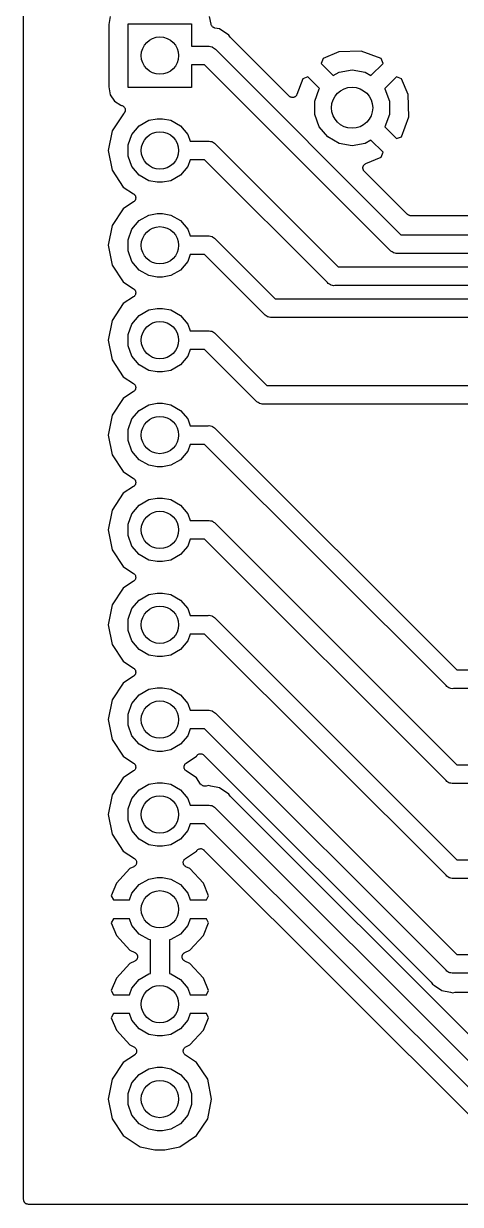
# Model space of a CAD drawing. Extents: x 137.1 to 186.2, y -96.2 to -47.4.
# Drawn here: x 137.07 to 148.76, y -96.23 to -64.61 of the extents above; entities that cross this region are included whole.
import ezdxf

# ---------------------------------------------------------------- set-up
doc = ezdxf.new("R2010")
doc.units = 0
doc.header["$MEASUREMENT"] = 0
doc.layers.add('BLACK', color=7, linetype='CONTINUOUS')

msp = doc.modelspace()

# ---------------------------------------------------------------- linework, layer by layer
at = {"layer": 'BLACK', "linetype": 'CONTINUOUS'}
for p, q in [((137.07, -96.1025), (137.07, -47.5725)), ((139.387, -64.4203), (139.346, -64.631)), ((142.086, -64.6296), (142.045, -64.4203)), ((139.346, -64.631), (139.346, -66.306)), ((139.866, -66.3185), (139.866, -64.6185)), ((139.866, -64.6185), (141.566, -64.6185)), ((141.566, -64.6185), (141.566, -65.2185)), ((142.089, -64.6374), (142.086, -64.6296)), ((142.09, -64.6457), (142.089, -64.6374)), ((142.097, -64.6578), (142.09, -64.6457)), ((142.102, -64.6707), (142.097, -64.6578)), ((142.108, -64.677), (142.102, -64.6707)), ((142.112, -64.6843), (142.108, -64.677)), ((142.122, -64.6935), (142.112, -64.6843)), ((142.131, -64.7039), (142.122, -64.6935)), ((142.139, -64.7079), (142.131, -64.7039)), ((142.145, -64.7134), (142.139, -64.7079)), ((142.158, -64.7184), (142.145, -64.7134)), ((142.17, -64.7251), (142.158, -64.7184)), ((142.178, -64.7264), (142.17, -64.7251)), ((142.186, -64.7294), (142.178, -64.7264)), ((142.312, -64.7545), (142.186, -64.7294)), ((142.563, -64.922), (142.312, -64.7545)), ((142.598, -64.9749), (142.563, -64.922)), ((142.607, -64.9839), (142.598, -64.9749)), ((142.614, -64.9941), (142.607, -64.9839)), ((143.423, -65.8028), (142.614, -64.9941)), ((141.566, -65.2185), (142.005, -65.2185)), ((142.005, -65.2185), (142.038, -65.2156)), ((142.038, -65.2156), (142.07, -65.2242)), ((142.07, -65.2242), (142.103, -65.23)), ((142.103, -65.23), (142.113, -65.2355)), ((142.113, -65.2355), (142.124, -65.2384)), ((142.124, -65.2384), (142.151, -65.2574)), ((142.151, -65.2574), (142.179, -65.274)), ((142.179, -65.274), (142.201, -65.2994)), ((142.201, -65.2994), (147.165, -70.2639)), ((145.502, -65.3697), (145.086, -65.5422)), ((146.104, -65.3474), (145.502, -65.3697)), ((146.635, -65.5449), (146.104, -65.3474)), ((141.913, -65.7185), (141.566, -65.7185)), ((141.566, -65.7185), (141.566, -66.3185)), ((146.877, -70.683), (141.913, -65.7185)), ((145.086, -65.5422), (145.034, -65.6807)), ((145.034, -65.6807), (145.356, -66.002)), ((146.364, -66.002), (146.686, -65.6807)), ((146.686, -65.6807), (146.635, -65.5449)), ((144.175, -66.555), (143.423, -65.8028)), ((143.423, -65.8028), (143.423, -65.8028)), ((144.675, -66.0399), (144.539, -66.0901)), ((144.986, -66.351), (144.675, -66.0399)), ((145.356, -66.002), (145.513, -65.9113)), ((145.513, -65.9113), (145.86, -65.8501)), ((145.86, -65.8501), (146.207, -65.9113)), ((146.207, -65.9113), (146.364, -66.002)), ((147.045, -66.0399), (146.734, -66.351)), ((147.183, -66.0911), (147.045, -66.0399)), ((139.346, -66.306), (139.387, -66.5167)), ((141.566, -66.3185), (139.866, -66.3185)), ((144.539, -66.0901), (144.384, -66.5094)), ((144.86, -66.6892), (144.981, -66.3578)), ((144.981, -66.3578), (144.986, -66.351)), ((146.734, -66.351), (146.739, -66.3578)), ((146.739, -66.3578), (146.86, -66.6892)), ((147.356, -66.5076), (147.183, -66.0911)), ((139.387, -66.5167), (139.5, -66.6847)), ((139.5, -66.6847), (139.668, -66.797)), ((144.188, -66.5642), (144.175, -66.555)), ((144.2, -66.5747), (144.188, -66.5642)), ((144.206, -66.5768), (144.2, -66.5747)), ((144.211, -66.5803), (144.206, -66.5768)), ((144.226, -66.5845), (144.211, -66.5803)), ((144.242, -66.5901), (144.226, -66.5845)), ((144.248, -66.5901), (144.242, -66.5901)), ((144.253, -66.5917), (144.248, -66.5901)), ((144.27, -66.5903), (144.253, -66.5917)), ((144.286, -66.5904), (144.27, -66.5903)), ((144.291, -66.5884), (144.286, -66.5904)), ((144.297, -66.5878), (144.291, -66.5884)), ((144.312, -66.581), (144.297, -66.5878)), ((144.327, -66.5756), (144.312, -66.581)), ((144.332, -66.5717), (144.327, -66.5756)), ((144.337, -66.5692), (144.332, -66.5717)), ((144.349, -66.5578), (144.337, -66.5692)), ((144.361, -66.5474), (144.349, -66.5578)), ((144.364, -66.5423), (144.361, -66.5474)), ((144.369, -66.538), (144.364, -66.5423)), ((144.375, -66.5233), (144.369, -66.538)), ((144.384, -66.5094), (144.375, -66.5233)), ((144.86, -67.0418), (144.86, -66.6892)), ((146.86, -66.6892), (146.86, -67.0418)), ((147.378, -67.1095), (147.356, -66.5076)), ((139.738, -67.0272), (139.437, -67.4786)), ((139.668, -66.797), (139.688, -66.8011)), ((139.688, -66.8011), (139.704, -66.8071)), ((139.704, -66.8071), (139.72, -66.8118)), ((139.72, -66.8118), (139.724, -66.8151)), ((139.724, -66.8151), (139.73, -66.8171)), ((139.73, -66.8171), (139.742, -66.8281)), ((139.746, -67.0198), (139.738, -67.0272)), ((139.742, -66.8281), (139.755, -66.8379)), ((139.759, -67.0094), (139.746, -67.0198)), ((139.755, -66.8379), (139.758, -66.8425)), ((139.758, -66.8425), (139.763, -66.8462)), ((139.762, -67.0046), (139.759, -67.0094)), ((139.766, -67.0008), (139.762, -67.0046)), ((139.763, -66.8462), (139.771, -66.8607)), ((139.773, -66.9859), (139.766, -67.0008)), ((139.771, -66.8607), (139.78, -66.8745)), ((139.782, -66.9717), (139.773, -66.9859)), ((139.78, -66.8745), (139.781, -66.88)), ((139.781, -66.88), (139.784, -66.8849)), ((139.783, -66.9662), (139.782, -66.9717)), ((139.786, -66.9612), (139.783, -66.9662)), ((139.784, -66.8849), (139.786, -66.9013)), ((139.786, -66.9013), (139.79, -66.9174)), ((139.787, -66.9447), (139.786, -66.9612)), ((139.791, -66.9285), (139.787, -66.9447)), ((139.79, -66.9174), (139.79, -66.9229)), ((139.79, -66.9229), (139.791, -66.9285)), ((140.161, -67.3473), (140.421, -67.1974)), ((140.421, -67.1974), (140.642, -67.1585)), ((140.642, -67.1585), (140.79, -67.1585)), ((140.79, -67.1585), (141.011, -67.1974)), ((141.011, -67.1974), (141.271, -67.3473)), ((144.981, -67.3732), (144.86, -67.0418)), ((146.86, -67.0418), (146.739, -67.3732)), ((147.181, -67.6409), (147.378, -67.1095)), ((139.437, -67.4786), (139.331, -68.0085)), ((139.866, -67.8586), (139.969, -67.5769)), ((139.969, -67.5769), (140.161, -67.3473)), ((141.271, -67.3473), (141.463, -67.5769)), ((141.463, -67.5769), (141.53, -67.7585)), ((145.207, -67.6434), (144.981, -67.3732)), ((145.513, -67.8197), (145.207, -67.6434)), ((146.739, -67.3732), (146.734, -67.38)), ((146.734, -67.38), (147.045, -67.6911)), ((147.045, -67.6911), (147.181, -67.6409)), ((139.866, -68.1584), (139.866, -67.8586)), ((141.53, -67.7585), (142.005, -67.7585)), ((142.005, -67.7585), (142.038, -67.7556)), ((142.038, -67.7556), (142.07, -67.7642)), ((142.07, -67.7642), (142.103, -67.77)), ((142.103, -67.77), (142.113, -67.7755)), ((142.113, -67.7755), (142.124, -67.7784)), ((142.124, -67.7784), (142.151, -67.7974)), ((142.151, -67.7974), (142.179, -67.814)), ((142.179, -67.814), (142.201, -67.8394)), ((142.201, -67.8394), (145.489, -71.1276)), ((145.86, -67.8809), (145.513, -67.8197)), ((146.207, -67.8197), (145.86, -67.8809)), ((146.364, -67.729), (146.207, -67.8197)), ((146.686, -68.0503), (146.364, -67.729)), ((139.331, -68.0085), (139.437, -68.5384)), ((139.969, -68.4401), (139.866, -68.1584)), ((141.53, -68.2585), (141.463, -68.4401)), ((141.913, -68.2585), (141.53, -68.2585)), ((145.201, -71.5467), (141.913, -68.2585)), ((146.226, -68.3579), (146.634, -68.1888)), ((146.634, -68.1888), (146.686, -68.0503)), ((139.437, -68.5384), (139.737, -68.9876)), ((140.161, -68.6697), (139.969, -68.4401)), ((141.463, -68.4401), (141.271, -68.6697)), ((146.148, -68.4863), (146.149, -68.4725)), ((146.15, -68.4944), (146.148, -68.4863)), ((146.149, -68.4587), (146.151, -68.4507)), ((146.149, -68.4725), (146.149, -68.4587)), ((146.151, -68.5028), (146.15, -68.4944)), ((146.151, -68.4507), (146.152, -68.4424)), ((146.156, -68.5156), (146.151, -68.5028)), ((146.152, -68.4424), (146.158, -68.4298)), ((146.16, -68.5289), (146.156, -68.5156)), ((146.158, -68.4298), (146.162, -68.4166)), ((146.164, -68.5358), (146.16, -68.5289)), ((146.162, -68.4166), (146.167, -68.41)), ((146.168, -68.5435), (146.164, -68.5358)), ((146.167, -68.41), (146.171, -68.4024)), ((146.177, -68.5537), (146.168, -68.5435)), ((146.171, -68.4024), (146.18, -68.3926)), ((146.185, -68.5651), (146.177, -68.5537)), ((146.18, -68.3926), (146.189, -68.3816)), ((147.338, -69.7187), (146.185, -68.5651)), ((146.189, -68.3816), (146.196, -68.3771)), ((146.196, -68.3771), (146.202, -68.3712)), ((146.202, -68.3712), (146.214, -68.3654)), ((146.214, -68.3654), (146.226, -68.3579)), ((140.421, -68.8196), (140.161, -68.6697)), ((140.642, -68.8585), (140.421, -68.8196)), ((140.79, -68.8585), (140.642, -68.8585)), ((141.011, -68.8196), (140.79, -68.8585)), ((141.271, -68.6697), (141.011, -68.8196)), ((139.737, -68.9876), (140.014, -69.1729)), ((140.014, -69.1729), (140.024, -69.1825)), ((140.024, -69.1825), (140.036, -69.1907)), ((140.036, -69.1907), (140.04, -69.1976)), ((140.04, -69.1976), (140.046, -69.2034)), ((140.046, -69.2034), (140.052, -69.2158)), ((140.052, -69.2158), (140.06, -69.2274)), ((140.06, -69.2274), (140.062, -69.2355)), ((140.062, -69.2355), (140.066, -69.243)), ((140.014, -69.3841), (139.737, -69.5694)), ((140.024, -69.3745), (140.014, -69.3841)), ((140.036, -69.3663), (140.024, -69.3745)), ((140.04, -69.3594), (140.036, -69.3663)), ((140.046, -69.3536), (140.04, -69.3594)), ((140.052, -69.3412), (140.046, -69.3536)), ((140.06, -69.3296), (140.052, -69.3412)), ((140.062, -69.3215), (140.06, -69.3296)), ((140.066, -69.314), (140.062, -69.3215)), ((140.066, -69.243), (140.067, -69.2567)), ((140.067, -69.3003), (140.066, -69.314)), ((140.067, -69.2567), (140.07, -69.2702)), ((140.07, -69.2868), (140.067, -69.3003)), ((140.07, -69.2702), (140.07, -69.2785)), ((140.07, -69.2785), (140.07, -69.2868)), ((139.737, -69.5694), (139.437, -70.0186)), ((140.161, -69.8873), (140.421, -69.7374)), ((140.421, -69.7374), (140.642, -69.6985)), ((140.642, -69.6985), (140.79, -69.6985)), ((140.79, -69.6985), (141.011, -69.7374)), ((141.011, -69.7374), (141.271, -69.8873)), ((147.343, -69.7219), (147.338, -69.7187)), ((147.347, -69.7262), (147.343, -69.7219)), ((147.361, -69.7345), (147.347, -69.7262)), ((147.375, -69.744), (147.361, -69.7345)), ((147.38, -69.7454), (147.375, -69.744)), ((147.385, -69.7482), (147.38, -69.7454)), ((147.401, -69.7511), (147.385, -69.7482)), ((147.417, -69.7554), (147.401, -69.7511)), ((147.423, -69.7549), (147.417, -69.7554)), ((147.428, -69.7559), (147.423, -69.7549)), ((151.872, -69.7559), (147.428, -69.7559)), ((139.437, -70.0186), (139.331, -70.5485)), ((139.866, -70.3986), (139.969, -70.1169)), ((139.969, -70.1169), (140.161, -69.8873)), ((141.271, -69.8873), (141.463, -70.1169)), ((141.463, -70.1169), (141.53, -70.2985)), ((139.866, -70.6984), (139.866, -70.3986)), ((141.53, -70.2985), (142.005, -70.2985)), ((142.005, -70.2985), (142.038, -70.2956)), ((142.038, -70.2956), (142.07, -70.3042)), ((142.07, -70.3042), (142.103, -70.31)), ((142.103, -70.31), (142.113, -70.3155)), ((142.113, -70.3155), (142.124, -70.3184)), ((142.124, -70.3184), (142.151, -70.3374)), ((142.151, -70.3374), (142.179, -70.354)), ((142.179, -70.354), (142.201, -70.3794)), ((142.201, -70.3794), (143.799, -71.9779)), ((147.165, -70.2639), (157.165, -70.2639)), ((139.331, -70.5485), (139.437, -71.0784)), ((139.969, -70.9801), (139.866, -70.6984)), ((141.53, -70.7985), (141.463, -70.9801)), ((141.913, -70.7985), (141.53, -70.7985)), ((143.511, -72.397), (141.913, -70.7985)), ((146.899, -70.7084), (146.877, -70.683)), ((146.927, -70.7249), (146.899, -70.7084)), ((146.954, -70.744), (146.927, -70.7249)), ((146.965, -70.7469), (146.954, -70.744)), ((146.975, -70.7524), (146.965, -70.7469)), ((147.008, -70.7582), (146.975, -70.7524)), ((147.04, -70.7668), (147.008, -70.7582)), ((147.073, -70.7639), (147.04, -70.7668)), ((157.073, -70.7639), (147.073, -70.7639)), ((139.437, -71.0784), (139.737, -71.5276)), ((140.161, -71.2097), (139.969, -70.9801)), ((141.463, -70.9801), (141.271, -71.2097)), ((145.489, -71.1276), (156.222, -71.1276)), ((140.421, -71.3596), (140.161, -71.2097)), ((140.642, -71.3985), (140.421, -71.3596)), ((140.79, -71.3985), (140.642, -71.3985)), ((141.011, -71.3596), (140.79, -71.3985)), ((141.271, -71.2097), (141.011, -71.3596)), ((139.737, -71.5276), (140.014, -71.7129)), ((140.014, -71.7129), (140.024, -71.7225)), ((140.024, -71.7225), (140.036, -71.7307)), ((140.036, -71.7307), (140.04, -71.7376)), ((140.04, -71.7376), (140.046, -71.7434)), ((140.046, -71.7434), (140.052, -71.7558)), ((140.052, -71.7558), (140.06, -71.7674)), ((140.06, -71.7674), (140.062, -71.7755)), ((145.222, -71.5721), (145.201, -71.5467)), ((145.251, -71.5886), (145.222, -71.5721)), ((145.278, -71.6077), (145.251, -71.5886)), ((145.289, -71.6106), (145.278, -71.6077)), ((145.299, -71.6161), (145.289, -71.6106)), ((145.331, -71.6219), (145.299, -71.6161)), ((145.363, -71.6305), (145.331, -71.6219)), ((145.396, -71.6276), (145.363, -71.6305)), ((156.222, -71.6276), (145.396, -71.6276)), ((140.014, -71.9241), (139.737, -72.1094)), ((140.024, -71.9145), (140.014, -71.9241)), ((140.036, -71.9063), (140.024, -71.9145)), ((140.04, -71.8994), (140.036, -71.9063)), ((140.046, -71.8936), (140.04, -71.8994)), ((140.052, -71.8812), (140.046, -71.8936)), ((140.06, -71.8696), (140.052, -71.8812)), ((140.062, -71.8615), (140.06, -71.8696)), ((140.062, -71.7755), (140.066, -71.783)), ((140.066, -71.854), (140.062, -71.8615)), ((140.066, -71.783), (140.067, -71.7967)), ((140.067, -71.8403), (140.066, -71.854)), ((140.067, -71.7967), (140.07, -71.8102)), ((140.07, -71.8268), (140.067, -71.8403)), ((140.07, -71.8102), (140.07, -71.8185)), ((140.07, -71.8185), (140.07, -71.8268)), ((143.799, -71.9779), (156.923, -71.9779)), ((139.737, -72.1094), (139.437, -72.5586)), ((140.161, -72.4273), (140.421, -72.2774)), ((140.421, -72.2774), (140.642, -72.2385)), ((140.642, -72.2385), (140.79, -72.2385)), ((140.79, -72.2385), (141.011, -72.2774)), ((141.011, -72.2774), (141.271, -72.4273)), ((143.533, -72.4224), (143.511, -72.397)), ((139.437, -72.5586), (139.331, -73.0885)), ((139.866, -72.9386), (139.969, -72.6569)), ((139.969, -72.6569), (140.161, -72.4273)), ((141.271, -72.4273), (141.463, -72.6569)), ((141.463, -72.6569), (141.53, -72.8385)), ((143.561, -72.4389), (143.533, -72.4224)), ((143.588, -72.458), (143.561, -72.4389)), ((143.599, -72.4609), (143.588, -72.458)), ((143.609, -72.4664), (143.599, -72.4609)), ((143.642, -72.4722), (143.609, -72.4664)), ((143.674, -72.4808), (143.642, -72.4722)), ((143.707, -72.4779), (143.674, -72.4808)), ((157.016, -72.4779), (143.707, -72.4779)), ((139.866, -73.2384), (139.866, -72.9386)), ((141.53, -72.8385), (142.005, -72.8385)), ((142.005, -72.8385), (142.038, -72.8356)), ((142.038, -72.8356), (142.07, -72.8442)), ((142.07, -72.8442), (142.103, -72.85)), ((142.103, -72.85), (142.113, -72.8555)), ((142.113, -72.8555), (142.124, -72.8584)), ((142.124, -72.8584), (142.151, -72.8774)), ((142.151, -72.8774), (142.179, -72.894)), ((142.179, -72.894), (142.201, -72.9194)), ((142.201, -72.9194), (143.58, -74.299)), ((139.331, -73.0885), (139.437, -73.6184)), ((139.969, -73.5201), (139.866, -73.2384)), ((141.53, -73.3385), (141.463, -73.5201)), ((141.913, -73.3385), (141.53, -73.3385)), ((143.292, -74.7181), (141.913, -73.3385)), ((139.437, -73.6184), (139.737, -74.0676)), ((140.161, -73.7497), (139.969, -73.5201)), ((141.463, -73.5201), (141.271, -73.7497)), ((140.421, -73.8996), (140.161, -73.7497)), ((140.642, -73.9385), (140.421, -73.8996)), ((140.79, -73.9385), (140.642, -73.9385)), ((141.011, -73.8996), (140.79, -73.9385)), ((141.271, -73.7497), (141.011, -73.8996)), ((139.737, -74.0676), (140.014, -74.2529)), ((140.014, -74.2529), (140.024, -74.2625)), ((140.024, -74.2625), (140.036, -74.2707)), ((140.036, -74.2707), (140.04, -74.2776)), ((140.04, -74.2776), (140.046, -74.2834)), ((140.046, -74.2834), (140.052, -74.2958)), ((140.052, -74.2958), (140.06, -74.3074)), ((143.58, -74.299), (157.736, -74.299)), ((140.014, -74.4641), (139.737, -74.6494)), ((140.024, -74.4545), (140.014, -74.4641)), ((140.036, -74.4463), (140.024, -74.4545)), ((140.04, -74.4394), (140.036, -74.4463)), ((140.046, -74.4336), (140.04, -74.4394)), ((140.052, -74.4212), (140.046, -74.4336)), ((140.06, -74.4096), (140.052, -74.4212)), ((140.06, -74.3074), (140.062, -74.3155)), ((140.062, -74.4015), (140.06, -74.4096)), ((140.062, -74.3155), (140.066, -74.323)), ((140.066, -74.394), (140.062, -74.4015)), ((140.066, -74.323), (140.067, -74.3367)), ((140.067, -74.3803), (140.066, -74.394)), ((140.067, -74.3367), (140.07, -74.3502)), ((140.07, -74.3668), (140.067, -74.3803)), ((140.07, -74.3502), (140.07, -74.3585)), ((140.07, -74.3585), (140.07, -74.3668)), ((139.737, -74.6494), (139.437, -75.0986)), ((140.161, -74.9673), (140.421, -74.8174)), ((140.421, -74.8174), (140.642, -74.7785)), ((140.642, -74.7785), (140.79, -74.7785)), ((140.79, -74.7785), (141.011, -74.8174)), ((141.011, -74.8174), (141.271, -74.9673)), ((143.314, -74.7435), (143.292, -74.7181)), ((143.342, -74.76), (143.314, -74.7435)), ((143.37, -74.7791), (143.342, -74.76)), ((143.38, -74.782), (143.37, -74.7791)), ((143.39, -74.7875), (143.38, -74.782)), ((143.423, -74.7933), (143.39, -74.7875)), ((143.455, -74.8019), (143.423, -74.7933)), ((143.488, -74.799), (143.455, -74.8019)), ((157.736, -74.799), (143.488, -74.799)), ((139.437, -75.0986), (139.331, -75.6285)), ((139.866, -75.4786), (139.969, -75.1969)), ((139.969, -75.1969), (140.161, -74.9673)), ((141.271, -74.9673), (141.463, -75.1969)), ((141.463, -75.1969), (141.53, -75.3785)), ((139.866, -75.7784), (139.866, -75.4786)), ((141.53, -75.3785), (142.005, -75.3785)), ((142.005, -75.3785), (142.038, -75.3756)), ((142.038, -75.3756), (142.07, -75.3842)), ((142.07, -75.3842), (142.103, -75.39)), ((142.103, -75.39), (142.113, -75.3955)), ((142.113, -75.3955), (142.124, -75.3984)), ((142.124, -75.3984), (142.151, -75.4175)), ((142.151, -75.4175), (142.179, -75.434)), ((142.179, -75.434), (142.201, -75.4594)), ((142.201, -75.4594), (148.66, -81.919)), ((139.331, -75.6285), (139.437, -76.1584)), ((139.969, -76.0601), (139.866, -75.7784)), ((141.53, -75.8785), (141.463, -76.0601)), ((141.913, -75.8785), (141.53, -75.8785)), ((148.372, -82.3381), (141.913, -75.8785)), ((139.437, -76.1584), (139.737, -76.6076)), ((140.161, -76.2897), (139.969, -76.0601)), ((141.463, -76.0601), (141.271, -76.2897)), ((140.421, -76.4396), (140.161, -76.2897)), ((140.642, -76.4785), (140.421, -76.4396)), ((140.79, -76.4785), (140.642, -76.4785)), ((141.011, -76.4396), (140.79, -76.4785)), ((141.271, -76.2897), (141.011, -76.4396)), ((139.737, -76.6076), (140.014, -76.7929)), ((140.014, -76.7929), (140.024, -76.8025)), ((140.024, -76.8025), (140.036, -76.8107)), ((140.036, -76.8107), (140.04, -76.8176)), ((140.04, -76.8176), (140.046, -76.8234)), ((140.046, -76.8234), (140.052, -76.8358)), ((140.014, -77.0041), (139.737, -77.1894)), ((140.024, -76.9945), (140.014, -77.0041)), ((140.036, -76.9863), (140.024, -76.9945)), ((140.04, -76.9794), (140.036, -76.9863)), ((140.046, -76.9736), (140.04, -76.9794)), ((140.052, -76.9612), (140.046, -76.9736)), ((140.052, -76.8358), (140.06, -76.8474)), ((140.06, -76.9496), (140.052, -76.9612)), ((140.06, -76.8474), (140.062, -76.8555)), ((140.062, -76.9415), (140.06, -76.9496)), ((140.062, -76.8555), (140.066, -76.863)), ((140.066, -76.934), (140.062, -76.9415)), ((140.066, -76.863), (140.067, -76.8767)), ((140.067, -76.9203), (140.066, -76.934)), ((140.067, -76.8767), (140.07, -76.8902)), ((140.07, -76.9068), (140.067, -76.9203)), ((140.07, -76.8902), (140.07, -76.8985)), ((140.07, -76.8985), (140.07, -76.9068)), ((139.737, -77.1894), (139.437, -77.6386)), ((140.161, -77.5073), (140.421, -77.3574)), ((140.421, -77.3574), (140.642, -77.3185)), ((140.642, -77.3185), (140.79, -77.3185)), ((140.79, -77.3185), (141.011, -77.3574)), ((141.011, -77.3574), (141.271, -77.5073)), ((139.437, -77.6386), (139.331, -78.1685)), ((139.866, -78.0186), (139.969, -77.7369)), ((139.969, -77.7369), (140.161, -77.5073)), ((141.271, -77.5073), (141.463, -77.7369)), ((141.463, -77.7369), (141.53, -77.9185)), ((139.866, -78.3184), (139.866, -78.0186)), ((141.53, -77.9185), (142.005, -77.9185)), ((142.005, -77.9185), (142.038, -77.9156)), ((142.038, -77.9156), (142.07, -77.9242)), ((142.07, -77.9242), (142.103, -77.93)), ((142.103, -77.93), (142.113, -77.9355)), ((142.113, -77.9355), (142.124, -77.9384)), ((142.124, -77.9384), (142.151, -77.9574)), ((142.151, -77.9574), (142.179, -77.974)), ((142.179, -77.974), (142.201, -77.9994)), ((142.201, -77.9994), (148.66, -84.459)), ((139.331, -78.1685), (139.437, -78.6984)), ((139.969, -78.6001), (139.866, -78.3184)), ((139.437, -78.6984), (139.737, -79.1476)), ((140.161, -78.8297), (139.969, -78.6001)), ((141.463, -78.6001), (141.271, -78.8297)), ((141.53, -78.4185), (141.463, -78.6001)), ((141.913, -78.4185), (141.53, -78.4185)), ((148.372, -84.8781), (141.913, -78.4185)), ((140.421, -78.9796), (140.161, -78.8297)), ((140.642, -79.0185), (140.421, -78.9796)), ((140.79, -79.0185), (140.642, -79.0185)), ((141.011, -78.9796), (140.79, -79.0185)), ((141.271, -78.8297), (141.011, -78.9796)), ((139.737, -79.1476), (140.014, -79.3329)), ((140.014, -79.3329), (140.024, -79.3425)), ((140.024, -79.3425), (140.036, -79.3507)), ((140.036, -79.3507), (140.04, -79.3576)), ((140.04, -79.3576), (140.046, -79.3634)), ((140.014, -79.5441), (139.737, -79.7294)), ((140.024, -79.5345), (140.014, -79.5441)), ((140.036, -79.5263), (140.024, -79.5345)), ((140.04, -79.5194), (140.036, -79.5263)), ((140.046, -79.5136), (140.04, -79.5194)), ((140.046, -79.3634), (140.052, -79.3758)), ((140.052, -79.5012), (140.046, -79.5136)), ((140.052, -79.3758), (140.06, -79.3874)), ((140.06, -79.4896), (140.052, -79.5012)), ((140.06, -79.3874), (140.062, -79.3955)), ((140.062, -79.4815), (140.06, -79.4896)), ((140.062, -79.3955), (140.066, -79.403)), ((140.066, -79.474), (140.062, -79.4815)), ((140.066, -79.403), (140.067, -79.4167)), ((140.067, -79.4603), (140.066, -79.474)), ((140.067, -79.4167), (140.07, -79.4302)), ((140.07, -79.4468), (140.067, -79.4603)), ((140.07, -79.4302), (140.07, -79.4385)), ((140.07, -79.4385), (140.07, -79.4468)), ((139.737, -79.7294), (139.437, -80.1786)), ((140.161, -80.0473), (140.421, -79.8974)), ((140.421, -79.8974), (140.642, -79.8585)), ((140.642, -79.8585), (140.79, -79.8585)), ((140.79, -79.8585), (141.011, -79.8974)), ((141.011, -79.8974), (141.271, -80.0473)), ((139.437, -80.1786), (139.331, -80.7085)), ((139.866, -80.5586), (139.969, -80.2769)), ((139.969, -80.2769), (140.161, -80.0473)), ((141.271, -80.0473), (141.463, -80.2769)), ((141.463, -80.2769), (141.53, -80.4585)), ((139.866, -80.8584), (139.866, -80.5586)), ((141.53, -80.4585), (142.005, -80.4585)), ((142.005, -80.4585), (142.038, -80.4556)), ((142.038, -80.4556), (142.07, -80.4642)), ((142.07, -80.4642), (142.103, -80.47)), ((142.103, -80.47), (142.113, -80.4755)), ((142.113, -80.4755), (142.124, -80.4784)), ((142.124, -80.4784), (142.151, -80.4975)), ((142.151, -80.4975), (142.179, -80.514)), ((142.179, -80.514), (142.201, -80.5394)), ((142.201, -80.5394), (148.66, -86.999)), ((139.331, -80.7085), (139.437, -81.2384)), ((139.969, -81.1401), (139.866, -80.8584)), ((139.437, -81.2384), (139.737, -81.6876)), ((140.161, -81.3697), (139.969, -81.1401)), ((141.463, -81.1401), (141.271, -81.3697)), ((141.53, -80.9585), (141.463, -81.1401)), ((141.913, -80.9585), (141.53, -80.9585)), ((148.372, -87.4181), (141.913, -80.9585)), ((140.421, -81.5196), (140.161, -81.3697)), ((140.642, -81.5585), (140.421, -81.5196)), ((140.79, -81.5585), (140.642, -81.5585)), ((141.011, -81.5196), (140.79, -81.5585)), ((141.271, -81.3697), (141.011, -81.5196)), ((139.737, -81.6876), (140.014, -81.8729)), ((140.014, -81.8729), (140.024, -81.8825)), ((140.024, -81.8825), (140.036, -81.8907)), ((140.014, -82.0841), (139.737, -82.2694)), ((140.024, -82.0745), (140.014, -82.0841)), ((140.036, -82.0663), (140.024, -82.0745)), ((140.036, -81.8907), (140.04, -81.8976)), ((140.04, -82.0594), (140.036, -82.0663)), ((140.04, -81.8976), (140.046, -81.9034)), ((140.046, -82.0536), (140.04, -82.0594)), ((140.046, -81.9034), (140.052, -81.9158)), ((140.052, -82.0412), (140.046, -82.0536)), ((140.052, -81.9158), (140.06, -81.9274)), ((140.06, -82.0296), (140.052, -82.0412)), ((140.06, -81.9274), (140.062, -81.9355)), ((140.062, -82.0215), (140.06, -82.0296)), ((140.062, -81.9355), (140.066, -81.943)), ((140.066, -82.014), (140.062, -82.0215)), ((140.066, -81.943), (140.067, -81.9567)), ((140.067, -82.0003), (140.066, -82.014)), ((140.067, -81.9567), (140.07, -81.9702)), ((140.07, -81.9868), (140.067, -82.0003)), ((140.07, -81.9702), (140.07, -81.9785)), ((140.07, -81.9785), (140.07, -81.9868)), ((148.66, -81.919), (157.736, -81.919)), ((139.737, -82.2694), (139.437, -82.7186)), ((140.161, -82.5873), (140.421, -82.4374)), ((140.421, -82.4374), (140.642, -82.3985)), ((140.642, -82.3985), (140.79, -82.3985)), ((140.79, -82.3985), (141.011, -82.4374)), ((141.011, -82.4374), (141.271, -82.5873)), ((148.394, -82.3635), (148.372, -82.3381)), ((148.422, -82.38), (148.394, -82.3635)), ((148.45, -82.3991), (148.422, -82.38)), ((148.46, -82.402), (148.45, -82.3991)), ((148.47, -82.4075), (148.46, -82.402)), ((148.503, -82.4133), (148.47, -82.4075)), ((148.535, -82.4219), (148.503, -82.4133)), ((148.568, -82.419), (148.535, -82.4219)), ((157.736, -82.419), (148.568, -82.419)), ((139.437, -82.7186), (139.331, -83.2485)), ((139.866, -83.0986), (139.969, -82.8169)), ((139.969, -82.8169), (140.161, -82.5873)), ((141.271, -82.5873), (141.463, -82.8169)), ((141.463, -82.8169), (141.53, -82.9985)), ((139.866, -83.3984), (139.866, -83.0986)), ((141.53, -82.9985), (142.005, -82.9985)), ((142.005, -82.9985), (142.038, -82.9956)), ((142.038, -82.9956), (142.07, -83.0042)), ((142.07, -83.0042), (142.103, -83.01)), ((142.103, -83.01), (142.113, -83.0155)), ((142.113, -83.0155), (142.124, -83.0184)), ((142.124, -83.0184), (142.151, -83.0374)), ((142.151, -83.0374), (142.179, -83.054)), ((142.179, -83.054), (142.201, -83.0794)), ((142.201, -83.0794), (148.66, -89.539)), ((139.331, -83.2485), (139.437, -83.7784)), ((139.969, -83.6801), (139.866, -83.3984)), ((139.437, -83.7784), (139.737, -84.2276)), ((140.161, -83.9097), (139.969, -83.6801)), ((141.463, -83.6801), (141.271, -83.9097)), ((141.53, -83.4985), (141.463, -83.6801)), ((141.913, -83.4985), (141.53, -83.4985)), ((148.372, -89.9581), (141.913, -83.4985)), ((140.421, -84.0596), (140.161, -83.9097)), ((140.642, -84.0985), (140.421, -84.0596)), ((140.79, -84.0985), (140.642, -84.0985)), ((141.011, -84.0596), (140.79, -84.0985)), ((141.271, -83.9097), (141.011, -84.0596)), ((139.737, -84.2276), (140.014, -84.4129)), ((140.014, -84.4129), (140.024, -84.4225)), ((141.408, -84.4225), (141.418, -84.4129)), ((141.418, -84.4129), (141.695, -84.2276)), ((141.695, -84.2276), (141.701, -84.2194)), ((141.701, -84.2194), (141.702, -84.2183)), ((141.702, -84.2171), (141.717, -84.2024)), ((141.702, -84.2183), (141.702, -84.2171)), ((141.717, -84.2024), (141.731, -84.1875)), ((141.731, -84.1875), (141.732, -84.1869)), ((141.732, -84.1869), (141.733, -84.1859)), ((141.733, -84.1859), (141.752, -84.1771)), ((141.752, -84.1771), (141.771, -84.168)), ((141.771, -84.168), (141.772, -84.1678)), ((141.772, -84.1678), (141.773, -84.1672)), ((141.773, -84.1672), (141.794, -84.1654)), ((141.794, -84.1654), (141.814, -84.1632)), ((141.814, -84.1632), (141.816, -84.1635)), ((141.816, -84.1635), (141.817, -84.1634)), ((141.817, -84.1634), (141.837, -84.1688)), ((141.837, -84.1688), (141.857, -84.1737)), ((141.857, -84.1737), (141.858, -84.1745)), ((141.858, -84.1745), (141.86, -84.1748)), ((141.86, -84.1748), (141.877, -84.1867)), ((141.877, -84.1867), (141.894, -84.1982)), ((141.894, -84.1982), (141.895, -84.1993)), ((141.895, -84.1993), (141.896, -84.2001)), ((141.896, -84.2001), (147.959, -90.2634)), ((140.014, -84.6241), (139.737, -84.8094)), ((140.024, -84.6145), (140.014, -84.6241)), ((140.024, -84.4225), (140.036, -84.4307)), ((140.036, -84.6063), (140.024, -84.6145)), ((140.036, -84.4307), (140.04, -84.4376)), ((140.04, -84.5994), (140.036, -84.6063)), ((140.04, -84.4376), (140.046, -84.4434)), ((140.046, -84.5936), (140.04, -84.5994)), ((140.046, -84.4434), (140.052, -84.4558)), ((140.052, -84.5812), (140.046, -84.5936)), ((140.052, -84.4558), (140.06, -84.4674)), ((140.06, -84.5696), (140.052, -84.5812)), ((140.06, -84.4674), (140.062, -84.4755)), ((140.062, -84.5615), (140.06, -84.5696)), ((140.062, -84.4755), (140.066, -84.483)), ((140.066, -84.554), (140.062, -84.5615)), ((140.066, -84.483), (140.067, -84.4967)), ((140.067, -84.5403), (140.066, -84.554)), ((140.067, -84.4967), (140.07, -84.5102)), ((140.07, -84.5268), (140.067, -84.5403)), ((140.07, -84.5102), (140.07, -84.5185)), ((140.07, -84.5185), (140.07, -84.5268)), ((141.362, -84.5102), (141.365, -84.4967)), ((141.362, -84.5185), (141.362, -84.5102)), ((141.362, -84.5268), (141.362, -84.5185)), ((141.365, -84.5403), (141.362, -84.5268)), ((141.365, -84.4967), (141.366, -84.483)), ((141.366, -84.554), (141.365, -84.5403)), ((141.366, -84.483), (141.37, -84.4755)), ((141.37, -84.5615), (141.366, -84.554)), ((141.37, -84.4755), (141.372, -84.4674)), ((141.372, -84.5696), (141.37, -84.5615)), ((141.372, -84.4674), (141.38, -84.4558)), ((141.38, -84.5812), (141.372, -84.5696)), ((141.38, -84.4558), (141.386, -84.4434)), ((141.386, -84.5936), (141.38, -84.5812)), ((141.386, -84.4434), (141.392, -84.4376)), ((141.392, -84.5994), (141.386, -84.5936)), ((141.392, -84.4376), (141.396, -84.4307)), ((141.396, -84.6063), (141.392, -84.5994)), ((141.396, -84.4307), (141.408, -84.4225)), ((141.408, -84.6145), (141.396, -84.6063)), ((141.418, -84.6241), (141.408, -84.6145)), ((141.695, -84.8094), (141.418, -84.6241)), ((148.66, -84.459), (157.736, -84.459)), ((139.737, -84.8094), (139.437, -85.2586)), ((140.161, -85.1273), (140.421, -84.9774)), ((140.421, -84.9774), (140.642, -84.9385)), ((140.642, -84.9385), (140.79, -84.9385)), ((140.79, -84.9385), (141.011, -84.9774)), ((141.011, -84.9774), (141.271, -85.1273)), ((141.805, -84.9741), (141.695, -84.8094)), ((141.817, -84.987), (141.805, -84.9741)), ((141.829, -85.0008), (141.817, -84.987)), ((141.833, -85.0029), (141.829, -85.0008)), ((141.836, -85.0059), (141.833, -85.0029)), ((141.852, -85.0139), (141.836, -85.0059)), ((141.867, -85.0228), (141.852, -85.0139)), ((141.871, -85.0236), (141.867, -85.0228)), ((141.875, -85.0254), (141.871, -85.0236)), ((141.893, -85.0274), (141.875, -85.0254)), ((141.911, -85.0305), (141.893, -85.0274)), ((141.929, -85.0305), (141.911, -85.0305)), ((141.941, -85.0283), (141.929, -85.0305)), ((141.954, -85.0281), (141.941, -85.0283)), ((142.016, -85.0157), (141.954, -85.0281)), ((142.079, -85.0281), (142.016, -85.0157)), ((142.312, -85.0745), (142.079, -85.0281)), ((142.079, -85.0281), (142.079, -85.0281)), ((148.394, -84.9035), (148.372, -84.8781)), ((148.422, -84.92), (148.394, -84.9035)), ((148.45, -84.9391), (148.422, -84.92)), ((148.46, -84.942), (148.45, -84.9391)), ((148.47, -84.9475), (148.46, -84.942)), ((148.503, -84.9533), (148.47, -84.9475)), ((148.535, -84.9619), (148.503, -84.9533)), ((148.568, -84.959), (148.535, -84.9619)), ((157.736, -84.959), (148.568, -84.959)), ((139.437, -85.2586), (139.331, -85.7885)), ((139.866, -85.6386), (139.969, -85.3569)), ((139.969, -85.3569), (140.161, -85.1273)), ((141.271, -85.1273), (141.463, -85.3569)), ((141.463, -85.3569), (141.53, -85.5385)), ((142.563, -85.242), (142.312, -85.0745)), ((142.598, -85.2949), (142.563, -85.242)), ((142.607, -85.3039), (142.598, -85.2949)), ((142.614, -85.3141), (142.607, -85.3039)), ((150.116, -92.8163), (142.614, -85.3141)), ((139.866, -85.9384), (139.866, -85.6386)), ((141.53, -85.5385), (142.005, -85.5385)), ((142.005, -85.5385), (142.038, -85.5356)), ((142.038, -85.5356), (142.07, -85.5442)), ((142.07, -85.5442), (142.103, -85.55)), ((142.103, -85.55), (142.113, -85.5555)), ((142.113, -85.5555), (142.124, -85.5584)), ((142.124, -85.5584), (142.151, -85.5774)), ((142.151, -85.5774), (142.179, -85.594)), ((142.179, -85.594), (142.201, -85.6194)), ((142.201, -85.6194), (149.943, -93.3615)), ((139.331, -85.7885), (139.437, -86.3184)), ((139.969, -86.2201), (139.866, -85.9384)), ((140.161, -86.4497), (139.969, -86.2201)), ((141.463, -86.2201), (141.271, -86.4497)), ((141.53, -86.0385), (141.463, -86.2201)), ((141.913, -86.0385), (141.53, -86.0385)), ((149.655, -93.7806), (141.913, -86.0385)), ((139.437, -86.3184), (139.737, -86.7676)), ((140.421, -86.5996), (140.161, -86.4497)), ((140.642, -86.6385), (140.421, -86.5996)), ((141.011, -86.5996), (140.79, -86.6385)), ((141.271, -86.4497), (141.011, -86.5996)), ((139.737, -86.7676), (140.035, -86.9667)), ((140.79, -86.6385), (140.642, -86.6385)), ((141.397, -86.9667), (141.695, -86.7676)), ((141.695, -86.7676), (141.701, -86.7594)), ((141.701, -86.7594), (141.702, -86.7583)), ((141.702, -86.7571), (141.717, -86.7424)), ((141.702, -86.7583), (141.702, -86.7571)), ((141.717, -86.7424), (141.731, -86.7275)), ((141.731, -86.7275), (141.732, -86.7269)), ((141.732, -86.7269), (141.733, -86.7259)), ((141.733, -86.7259), (141.752, -86.7171)), ((141.752, -86.7171), (141.771, -86.708)), ((141.771, -86.708), (141.772, -86.7078)), ((141.772, -86.7078), (141.773, -86.7072)), ((141.773, -86.7072), (141.794, -86.7054)), ((141.794, -86.7054), (141.814, -86.7032)), ((141.814, -86.7032), (141.816, -86.7035)), ((141.816, -86.7035), (141.817, -86.7034)), ((141.817, -86.7034), (141.837, -86.7088)), ((141.837, -86.7088), (141.857, -86.7137)), ((141.857, -86.7137), (141.858, -86.7145)), ((141.858, -86.7145), (141.86, -86.7148)), ((141.86, -86.7148), (141.877, -86.7267)), ((141.877, -86.7267), (141.894, -86.7382)), ((141.894, -86.7382), (141.895, -86.7393)), ((141.895, -86.7393), (141.896, -86.7401)), ((141.896, -86.7401), (149.242, -94.0859)), ((139.911, -87.2375), (139.553, -87.6307)), ((140.018, -87.1873), (139.911, -87.2375)), ((140.019, -87.1866), (140.018, -87.1873)), ((140.021, -87.1862), (140.019, -87.1866)), ((140.037, -87.1739), (140.021, -87.1862)), ((140.035, -86.9667), (140.036, -86.9676)), ((140.036, -86.9676), (140.037, -86.9681)), ((140.037, -86.9681), (140.052, -86.9828)), ((140.055, -87.1619), (140.037, -87.1739)), ((140.052, -86.9828), (140.067, -86.9972)), ((140.056, -87.1602), (140.055, -87.1609)), ((140.055, -87.1609), (140.055, -87.1619)), ((140.068, -87.1428), (140.056, -87.1602)), ((140.067, -86.9972), (140.067, -86.9983)), ((140.067, -86.9983), (140.068, -86.9992)), ((140.068, -86.9992), (140.077, -87.0181)), ((140.08, -87.1257), (140.068, -87.1428)), ((140.077, -87.0181), (140.086, -87.0368)), ((140.081, -87.1235), (140.08, -87.1245)), ((140.08, -87.1245), (140.08, -87.1257)), ((140.086, -87.1032), (140.081, -87.1235)), ((140.086, -87.0368), (140.087, -87.038)), ((140.091, -87.0831), (140.086, -87.1032)), ((140.087, -87.038), (140.087, -87.0391)), ((140.087, -87.0391), (140.089, -87.0599)), ((140.089, -87.0599), (140.091, -87.0806)), ((140.091, -87.0806), (140.091, -87.0818)), ((140.091, -87.0818), (140.091, -87.0831)), ((141.341, -87.0806), (141.343, -87.0599)), ((141.341, -87.0818), (141.341, -87.0806)), ((141.341, -87.0831), (141.341, -87.0818)), ((141.346, -87.1032), (141.341, -87.0831)), ((141.343, -87.0599), (141.345, -87.0391)), ((141.345, -87.038), (141.346, -87.0368)), ((141.345, -87.0391), (141.345, -87.038)), ((141.346, -87.0368), (141.355, -87.0181)), ((141.351, -87.1235), (141.346, -87.1032)), ((141.352, -87.1245), (141.351, -87.1235)), ((141.352, -87.1257), (141.352, -87.1245)), ((141.364, -87.1428), (141.352, -87.1257)), ((141.355, -87.0181), (141.364, -86.9992)), ((141.364, -86.9992), (141.365, -86.9983)), ((141.376, -87.1602), (141.364, -87.1428)), ((141.365, -86.9972), (141.38, -86.9828)), ((141.365, -86.9983), (141.365, -86.9972)), ((141.377, -87.1609), (141.376, -87.1602)), ((141.377, -87.1619), (141.377, -87.1609)), ((141.395, -87.1739), (141.377, -87.1619)), ((141.38, -86.9828), (141.395, -86.9681)), ((141.395, -86.9681), (141.396, -86.9676)), ((141.411, -87.1862), (141.395, -87.1739)), ((141.396, -86.9676), (141.397, -86.9667)), ((141.413, -87.1866), (141.411, -87.1862)), ((141.414, -87.1873), (141.413, -87.1866)), ((141.521, -87.2375), (141.414, -87.1873)), ((141.879, -87.6307), (141.521, -87.2375)), ((148.66, -86.999), (157.736, -86.999)), ((140.161, -87.6673), (140.421, -87.5174)), ((140.421, -87.5174), (140.642, -87.4785)), ((140.642, -87.4785), (140.79, -87.4785)), ((140.79, -87.4785), (141.011, -87.5174)), ((141.011, -87.5174), (141.271, -87.6673)), ((148.394, -87.4435), (148.372, -87.4181)), ((148.422, -87.46), (148.394, -87.4435)), ((148.45, -87.4791), (148.422, -87.46)), ((148.46, -87.482), (148.45, -87.4791)), ((148.47, -87.4875), (148.46, -87.482)), ((148.503, -87.4933), (148.47, -87.4875)), ((148.535, -87.5019), (148.503, -87.4933)), ((148.568, -87.499), (148.535, -87.5019)), ((157.736, -87.499), (148.568, -87.499)), ((139.553, -87.6307), (139.415, -87.9651)), ((139.904, -88.0745), (139.969, -87.8969)), ((139.969, -87.8969), (140.161, -87.6673)), ((141.271, -87.6673), (141.463, -87.8969)), ((141.463, -87.8969), (141.528, -88.0745)), ((142.017, -87.9651), (141.879, -87.6307)), ((139.415, -87.9651), (139.472, -88.0745)), ((139.472, -88.0745), (139.904, -88.0745)), ((141.528, -88.0745), (141.96, -88.0745)), ((141.96, -88.0745), (142.017, -87.9651)), ((139.472, -88.5825), (139.415, -88.6919)), ((139.415, -88.6919), (139.553, -89.0263)), ((139.904, -88.5825), (139.472, -88.5825)), ((139.969, -88.7601), (139.904, -88.5825)), ((140.161, -88.9897), (139.969, -88.7601)), ((141.463, -88.7601), (141.271, -88.9897)), ((141.528, -88.5825), (141.463, -88.7601)), ((141.96, -88.5825), (141.528, -88.5825)), ((141.879, -89.0263), (142.017, -88.6919)), ((142.017, -88.6919), (141.96, -88.5825)), ((139.553, -89.0263), (139.911, -89.4195)), ((140.421, -89.1396), (140.161, -88.9897)), ((140.462, -89.1468), (140.421, -89.1396)), ((140.462, -90.0502), (140.462, -89.1468)), ((141.011, -89.1396), (140.97, -89.1468)), ((140.97, -89.1468), (140.97, -90.0502)), ((141.271, -88.9897), (141.011, -89.1396)), ((141.521, -89.4195), (141.879, -89.0263)), ((139.911, -89.4195), (140.048, -89.4835)), ((141.384, -89.4835), (141.521, -89.4195)), ((139.911, -89.7775), (139.553, -90.1707)), ((140.048, -89.7135), (139.911, -89.7775)), ((140.048, -89.4835), (140.057, -89.4897)), ((140.057, -89.7073), (140.048, -89.7135)), ((140.057, -89.4897), (140.067, -89.4943)), ((140.067, -89.7027), (140.057, -89.7073)), ((140.067, -89.4943), (140.075, -89.5023)), ((140.075, -89.6947), (140.067, -89.7027)), ((140.075, -89.5023), (140.084, -89.5089)), ((140.084, -89.6881), (140.075, -89.6947)), ((140.084, -89.5089), (140.09, -89.5178)), ((140.09, -89.6792), (140.084, -89.6881)), ((140.09, -89.5178), (140.098, -89.5254)), ((140.098, -89.6716), (140.09, -89.6792)), ((140.098, -89.5254), (140.103, -89.5357)), ((140.103, -89.6613), (140.098, -89.6716)), ((140.103, -89.5357), (140.109, -89.5451)), ((140.109, -89.6519), (140.103, -89.6613)), ((140.109, -89.5451), (140.112, -89.5555)), ((140.112, -89.6415), (140.109, -89.6519)), ((140.112, -89.5555), (140.117, -89.5653)), ((140.117, -89.6317), (140.112, -89.6415)), ((140.117, -89.5653), (140.118, -89.5767)), ((140.118, -89.6203), (140.117, -89.6317)), ((140.118, -89.5767), (140.12, -89.5878)), ((140.12, -89.6092), (140.118, -89.6203)), ((140.12, -89.5878), (140.12, -89.5985)), ((140.12, -89.5985), (140.12, -89.6092)), ((141.311, -89.5878), (141.314, -89.5767)), ((141.312, -89.5985), (141.311, -89.5878)), ((141.311, -89.6092), (141.312, -89.5985)), ((141.314, -89.6203), (141.311, -89.6092)), ((141.314, -89.5767), (141.315, -89.5653)), ((141.315, -89.6317), (141.314, -89.6203)), ((141.315, -89.5653), (141.32, -89.5555)), ((141.32, -89.6415), (141.315, -89.6317)), ((141.32, -89.5555), (141.323, -89.5451)), ((141.323, -89.6519), (141.32, -89.6415)), ((141.323, -89.5451), (141.329, -89.5357)), ((141.329, -89.6613), (141.323, -89.6519)), ((141.329, -89.5357), (141.334, -89.5254)), ((141.334, -89.6716), (141.329, -89.6613)), ((141.334, -89.5254), (141.342, -89.5178)), ((141.342, -89.6792), (141.334, -89.6716)), ((141.342, -89.5178), (141.348, -89.5089)), ((141.348, -89.6881), (141.342, -89.6792)), ((141.348, -89.5089), (141.357, -89.5023)), ((141.357, -89.6947), (141.348, -89.6881)), ((141.357, -89.5023), (141.365, -89.4943)), ((141.365, -89.7027), (141.357, -89.6947)), ((141.365, -89.4943), (141.375, -89.4897)), ((141.375, -89.7073), (141.365, -89.7027)), ((141.375, -89.4897), (141.384, -89.4835)), ((141.384, -89.7135), (141.375, -89.7073)), ((141.521, -89.7775), (141.384, -89.7135)), ((141.879, -90.1707), (141.521, -89.7775)), ((148.66, -89.539), (157.736, -89.539)), ((140.161, -90.2073), (140.421, -90.0574)), ((140.421, -90.0574), (140.462, -90.0502)), ((140.97, -90.0502), (141.011, -90.0574)), ((141.011, -90.0574), (141.271, -90.2073)), ((148.394, -89.9835), (148.372, -89.9581)), ((148.422, -90), (148.394, -89.9835)), ((148.45, -90.0191), (148.422, -90)), ((148.46, -90.022), (148.45, -90.0191)), ((148.47, -90.0275), (148.46, -90.022)), ((148.503, -90.0333), (148.47, -90.0275)), ((148.535, -90.0419), (148.503, -90.0333)), ((148.568, -90.039), (148.535, -90.0419)), ((157.736, -90.039), (148.568, -90.039)), ((139.553, -90.1707), (139.415, -90.5051)), ((139.969, -90.4369), (140.161, -90.2073)), ((141.271, -90.2073), (141.463, -90.4369)), ((142.017, -90.5051), (141.879, -90.1707)), ((147.959, -90.2634), (147.966, -90.2736)), ((147.966, -90.2736), (147.975, -90.2826)), ((147.975, -90.2826), (148.01, -90.3355)), ((148.01, -90.3355), (148.063, -90.3708)), ((148.063, -90.3708), (148.063, -90.3708)), ((148.063, -90.3708), (148.261, -90.503)), ((139.415, -90.5051), (139.472, -90.6145)), ((139.472, -90.6145), (139.904, -90.6145)), ((139.904, -90.6145), (139.969, -90.4369)), ((141.463, -90.4369), (141.528, -90.6145)), ((141.528, -90.6145), (141.96, -90.6145)), ((141.96, -90.6145), (142.017, -90.5051)), ((148.261, -90.503), (148.494, -90.5494)), ((148.494, -90.5494), (148.494, -90.5494)), ((148.494, -90.5494), (148.557, -90.5618)), ((148.557, -90.5618), (148.619, -90.5494)), ((148.619, -90.5494), (148.632, -90.5492)), ((148.632, -90.5492), (148.644, -90.547)), ((148.644, -90.547), (157.361, -90.547)), ((139.472, -91.1225), (139.415, -91.2319)), ((139.415, -91.2319), (139.553, -91.5663)), ((139.904, -91.1225), (139.472, -91.1225)), ((139.969, -91.3001), (139.904, -91.1225)), ((140.161, -91.5297), (139.969, -91.3001)), ((141.463, -91.3001), (141.271, -91.5297)), ((141.528, -91.1225), (141.463, -91.3001)), ((141.96, -91.1225), (141.528, -91.1225)), ((141.879, -91.5663), (142.017, -91.2319)), ((142.017, -91.2319), (141.96, -91.1225)), ((139.553, -91.5663), (139.911, -91.9595)), ((140.421, -91.6796), (140.161, -91.5297)), ((140.642, -91.7185), (140.421, -91.6796)), ((141.011, -91.6796), (140.79, -91.7185)), ((141.271, -91.5297), (141.011, -91.6796)), ((141.521, -91.9595), (141.879, -91.5663)), ((139.911, -91.9595), (140.018, -92.0097)), ((140.79, -91.7185), (140.642, -91.7185)), ((141.414, -92.0097), (141.521, -91.9595)), ((140.035, -92.2303), (139.737, -92.4294)), ((140.018, -92.0097), (140.019, -92.0104)), ((140.019, -92.0104), (140.021, -92.0108)), ((140.021, -92.0108), (140.037, -92.0231)), ((140.036, -92.2294), (140.035, -92.2303)), ((140.037, -92.2289), (140.036, -92.2294)), ((140.037, -92.0231), (140.055, -92.0351)), ((140.052, -92.2142), (140.037, -92.2289)), ((140.067, -92.1998), (140.052, -92.2142)), ((140.055, -92.0351), (140.055, -92.0361)), ((140.055, -92.0361), (140.056, -92.0368)), ((140.056, -92.0368), (140.068, -92.0542)), ((140.068, -92.1978), (140.067, -92.1987)), ((140.067, -92.1987), (140.067, -92.1998)), ((140.068, -92.0542), (140.08, -92.0713)), ((140.077, -92.1789), (140.068, -92.1978)), ((140.086, -92.1602), (140.077, -92.1789)), ((140.08, -92.0713), (140.08, -92.0725)), ((140.08, -92.0725), (140.081, -92.0735)), ((140.081, -92.0735), (140.086, -92.0938)), ((140.086, -92.0938), (140.091, -92.1139)), ((140.087, -92.159), (140.086, -92.1602)), ((140.089, -92.1371), (140.087, -92.1579)), ((140.087, -92.1579), (140.087, -92.159)), ((140.091, -92.1164), (140.089, -92.1371)), ((140.091, -92.1139), (140.091, -92.1152)), ((140.091, -92.1152), (140.091, -92.1164)), ((141.341, -92.1139), (141.346, -92.0938)), ((141.341, -92.1152), (141.341, -92.1139)), ((141.341, -92.1164), (141.341, -92.1152)), ((141.343, -92.1371), (141.341, -92.1164)), ((141.345, -92.1579), (141.343, -92.1371)), ((141.345, -92.159), (141.345, -92.1579)), ((141.346, -92.1602), (141.345, -92.159)), ((141.346, -92.0938), (141.351, -92.0735)), ((141.355, -92.1789), (141.346, -92.1602)), ((141.351, -92.0735), (141.352, -92.0725)), ((141.352, -92.0713), (141.364, -92.0542)), ((141.352, -92.0725), (141.352, -92.0713)), ((141.364, -92.1978), (141.355, -92.1789)), ((141.364, -92.0542), (141.376, -92.0368)), ((141.365, -92.1987), (141.364, -92.1978)), ((141.365, -92.1998), (141.365, -92.1987)), ((141.38, -92.2142), (141.365, -92.1998)), ((141.376, -92.0368), (141.377, -92.0361)), ((141.377, -92.0351), (141.395, -92.0231)), ((141.377, -92.0361), (141.377, -92.0351)), ((141.395, -92.2289), (141.38, -92.2142)), ((141.395, -92.0231), (141.411, -92.0108)), ((141.396, -92.2294), (141.395, -92.2289)), ((141.397, -92.2303), (141.396, -92.2294)), ((141.695, -92.4294), (141.397, -92.2303)), ((141.411, -92.0108), (141.413, -92.0104)), ((141.413, -92.0104), (141.414, -92.0097)), ((139.737, -92.4294), (139.437, -92.8786)), ((140.161, -92.7473), (140.421, -92.5974)), ((140.421, -92.5974), (140.642, -92.5585)), ((140.642, -92.5585), (140.79, -92.5585)), ((140.79, -92.5585), (141.011, -92.5974)), ((141.011, -92.5974), (141.271, -92.7473)), ((141.995, -92.8786), (141.695, -92.4294)), ((139.437, -92.8786), (139.331, -93.4085)), ((139.969, -92.9769), (140.161, -92.7473)), ((141.271, -92.7473), (141.463, -92.9769)), ((142.101, -93.4085), (141.995, -92.8786)), ((139.866, -93.2586), (139.969, -92.9769)), ((139.866, -93.5584), (139.866, -93.2586)), ((141.463, -92.9769), (141.566, -93.2586)), ((141.566, -93.2586), (141.566, -93.5584)), ((139.331, -93.4085), (139.437, -93.9384)), ((139.969, -93.8401), (139.866, -93.5584)), ((141.566, -93.5584), (141.463, -93.8401)), ((141.995, -93.9384), (142.101, -93.4085)), ((140.161, -94.0697), (139.969, -93.8401)), ((141.463, -93.8401), (141.271, -94.0697)), ((139.437, -93.9384), (139.737, -94.3876)), ((140.421, -94.2196), (140.161, -94.0697)), ((140.642, -94.2585), (140.421, -94.2196)), ((141.011, -94.2196), (140.79, -94.2585)), ((141.271, -94.0697), (141.011, -94.2196)), ((141.695, -94.3876), (141.995, -93.9384)), ((139.737, -94.3876), (140.186, -94.6877)), ((140.79, -94.2585), (140.642, -94.2585)), ((141.246, -94.6877), (141.695, -94.3876)), ((140.186, -94.6877), (140.582, -94.7665)), ((140.582, -94.7665), (140.85, -94.7665)), ((140.85, -94.7665), (141.246, -94.6877)), ((137.071, -96.1134), (137.07, -96.1025)), ((137.071, -96.1246), (137.071, -96.1134)), ((137.075, -96.135), (137.071, -96.1246)), ((137.077, -96.1459), (137.075, -96.135)), ((137.083, -96.1556), (137.077, -96.1459)), ((137.087, -96.166), (137.083, -96.1556)), ((137.094, -96.1745), (137.087, -96.166)), ((137.099, -96.1841), (137.094, -96.1745)), ((137.108, -96.1913), (137.099, -96.1841)), ((137.115, -96.1998), (137.108, -96.1913)), ((137.124, -96.2053), (137.115, -96.1998)), ((137.133, -96.2125), (137.124, -96.2053)), ((137.143, -96.2163), (137.133, -96.2125)), ((137.153, -96.2218), (137.143, -96.2163)), ((137.164, -96.2238), (137.153, -96.2218)), ((137.174, -96.2276), (137.164, -96.2238)), ((137.186, -96.2276), (137.174, -96.2276)), ((137.196, -96.2295), (137.186, -96.2276)), ((185.726, -96.2295), (137.196, -96.2295))]:
    msp.add_line(p, q, dxfattribs=at)
at = {"layer": 'BLACK'}
for centre, radius in [((140.716, -65.4685), 0.5), ((145.86, -66.8655), 0.55), ((140.716, -68.0085), 0.5), ((140.716, -70.5485), 0.5), ((140.716, -73.0885), 0.5), ((140.716, -75.6285), 0.5), ((140.716, -78.1685), 0.5), ((140.716, -80.7085), 0.5), ((140.716, -83.2485), 0.5), ((140.716, -85.7885), 0.5), ((140.716, -88.3285), 0.5), ((140.716, -90.8685), 0.5), ((140.716, -93.4085), 0.5)]:
    msp.add_circle(centre, radius, dxfattribs=at)

doc.saveas('drawing.dxf')
